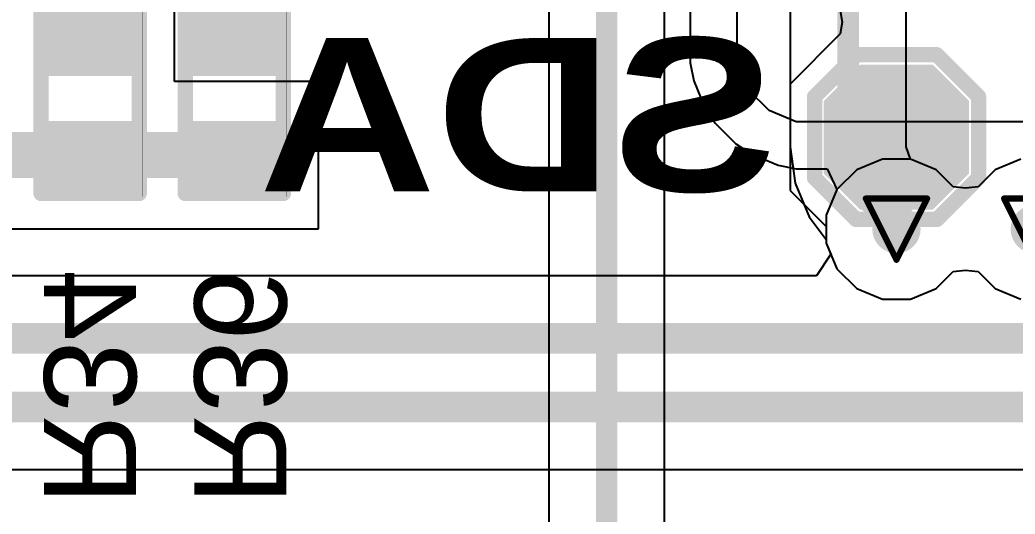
# Model space of a CAD drawing. Header units: inches. Extents: x -5 to 234, y -4 to 104.
# Drawn here: x 48.44 to 56.68, y 24.82 to 28.91 of the extents above; entities that cross this region are included whole.
import ezdxf

# ---------------------------------------------------------------- set-up
doc = ezdxf.new("R2010")
doc.units = ezdxf.units.IN
for name, color, linetype in [('Bottom Layer', 5, 'Continuous'), ('Bottom Overlay', 54, 'Continuous'), ('Bottom Paste', 16, 'Continuous'), ('Bottom Solder', 6, 'Continuous'), ('Drill Drawing', 1, 'Continuous'), ('GND', 16, 'Continuous'), ('POWER', 76, 'Continuous'), ('Top Layer', 1, 'Continuous'), ('Via Holes', 16, 'Continuous')]:
    doc.layers.add(name, color=color, linetype=linetype)
doc.styles.add('Arial', font='', dxfattribs={"height": 0.2})
doc.styles.add('Arial Black_Bold', font='', dxfattribs={"height": 0.2})
doc.styles.get('Arial').set_extended_font_data('Arial')
doc.styles.get('Arial Black_Bold').set_extended_font_data('Arial Black', bold=True)

# ---------------------------------------------------------------- blocks, each defined once
blk = doc.blocks.new('R___0402_B_31')
at = {"layer": 'Bottom Layer'}
for points in [[(-0.2413, 0.3175), (-0.2413, -0.3175), (-0.6985, -0.3175), (-0.6985, 0.3175)], [(0.6985, 0.3175), (0.6985, -0.3175), (0.2413, -0.3175), (0.2413, 0.3175)]]:
    blk.add_hatch(color=5, dxfattribs=at).paths.add_polyline_path(points)
at = {"layer": 'Bottom Paste'}
for points in [[(-0.2413, 0.3175), (-0.2413, -0.3175), (-0.6985, -0.3175), (-0.6985, 0.3175)], [(0.6985, 0.3175), (0.6985, -0.3175), (0.2413, -0.3175), (0.2413, 0.3175)]]:
    blk.add_hatch(color=16, dxfattribs=at).paths.add_polyline_path(points)
at = {"layer": 'Bottom Solder'}
for points in [[(-0.1863, 0.3725), (-0.1863, -0.3725), (-0.7535, -0.3725), (-0.7535, 0.3725)], [(0.7535, 0.3725), (0.7535, -0.3725), (0.1863, -0.3725), (0.1863, 0.3725)]]:
    blk.add_hatch(color=6, dxfattribs=at).paths.add_polyline_path(points)
at = {"layer": 'Bottom Overlay'}
for points in [[(-0.7874, -0.4064, 0.127, 0.127, 0), (-0.7874, 0.4064, 0.127, 0.127, 0)], [(0.7874, 0.4064, 0.127, 0.127, 0), (-0.7874, 0.4064, 0.127, 0.127, 0)], [(0.8128, 0.4318, 0.00323, 0.00323, 0), (-0.8128, 0.4318, 0.00323, 0.00323, 0)], [(0.7874, -0.4064, 0.127, 0.127, 0), (0.7874, 0.4064, 0.127, 0.127, 0)], [(0.7874, -0.4064, 0.127, 0.127, 0), (-0.7874, -0.4064, 0.127, 0.127, 0)]]:
    blk.add_lwpolyline(points, format="xyseb", dxfattribs=at)
for points in [[(-0.8191, 0.4064, 0.0635, 0.0635, 1), (-0.7556, 0.4064, 0.0635, 0.0635, 1)], [(-0.8191, 0.4064, 0.0635, 0.0635, 1), (-0.7556, 0.4064, 0.0635, 0.0635, 1)], [(-0.8136, 0.4318, 0.00161, 0.00161, 1), (-0.812, 0.4318, 0.00161, 0.00161, 1)], [(0.7556, 0.4064, 0.0635, 0.0635, 1), (0.8191, 0.4064, 0.0635, 0.0635, 1)], [(0.7556, 0.4064, 0.0635, 0.0635, 1), (0.8191, 0.4064, 0.0635, 0.0635, 1)], [(0.812, 0.4318, 0.00161, 0.00161, 1), (0.8136, 0.4318, 0.00161, 0.00161, 1)], [(-0.8191, -0.4064, 0.0635, 0.0635, 1), (-0.7556, -0.4064, 0.0635, 0.0635, 1)], [(-0.8191, -0.4064, 0.0635, 0.0635, 1), (-0.7556, -0.4064, 0.0635, 0.0635, 1)], [(0.7556, -0.4064, 0.0635, 0.0635, 1), (0.8191, -0.4064, 0.0635, 0.0635, 1)], [(0.7556, -0.4064, 0.0635, 0.0635, 1), (0.8191, -0.4064, 0.0635, 0.0635, 1)]]:
    blk.add_lwpolyline(points, format="xyseb", close=True, dxfattribs=at)
blk = doc.blocks.new('R___0402_B_33')
at = {"layer": 'Bottom Layer'}
for points in [[(-0.2413, 0.3175), (-0.2413, -0.3175), (-0.6985, -0.3175), (-0.6985, 0.3175)], [(0.6985, 0.3175), (0.6985, -0.3175), (0.2413, -0.3175), (0.2413, 0.3175)]]:
    blk.add_hatch(color=5, dxfattribs=at).paths.add_polyline_path(points)
at = {"layer": 'Bottom Paste'}
for points in [[(-0.2413, 0.3175), (-0.2413, -0.3175), (-0.6985, -0.3175), (-0.6985, 0.3175)], [(0.6985, 0.3175), (0.6985, -0.3175), (0.2413, -0.3175), (0.2413, 0.3175)]]:
    blk.add_hatch(color=16, dxfattribs=at).paths.add_polyline_path(points)
at = {"layer": 'Bottom Solder'}
for points in [[(-0.1863, 0.3725), (-0.1863, -0.3725), (-0.7535, -0.3725), (-0.7535, 0.3725)], [(0.7535, 0.3725), (0.7535, -0.3725), (0.1863, -0.3725), (0.1863, 0.3725)]]:
    blk.add_hatch(color=6, dxfattribs=at).paths.add_polyline_path(points)
at = {"layer": 'Bottom Overlay'}
for points in [[(-0.7874, -0.4064, 0.127, 0.127, 0), (-0.7874, 0.4064, 0.127, 0.127, 0)], [(0.7874, 0.4064, 0.127, 0.127, 0), (-0.7874, 0.4064, 0.127, 0.127, 0)], [(0.8128, 0.4318, 0.00323, 0.00323, 0), (-0.8128, 0.4318, 0.00323, 0.00323, 0)], [(0.7874, -0.4064, 0.127, 0.127, 0), (0.7874, 0.4064, 0.127, 0.127, 0)], [(0.7874, -0.4064, 0.127, 0.127, 0), (-0.7874, -0.4064, 0.127, 0.127, 0)]]:
    blk.add_lwpolyline(points, format="xyseb", dxfattribs=at)
for points in [[(-0.8191, 0.4064, 0.0635, 0.0635, 1), (-0.7556, 0.4064, 0.0635, 0.0635, 1)], [(-0.8191, 0.4064, 0.0635, 0.0635, 1), (-0.7556, 0.4064, 0.0635, 0.0635, 1)], [(-0.8136, 0.4318, 0.00161, 0.00161, 1), (-0.812, 0.4318, 0.00161, 0.00161, 1)], [(0.7556, 0.4064, 0.0635, 0.0635, 1), (0.8191, 0.4064, 0.0635, 0.0635, 1)], [(0.7556, 0.4064, 0.0635, 0.0635, 1), (0.8191, 0.4064, 0.0635, 0.0635, 1)], [(0.812, 0.4318, 0.00161, 0.00161, 1), (0.8136, 0.4318, 0.00161, 0.00161, 1)], [(-0.8191, -0.4064, 0.0635, 0.0635, 1), (-0.7556, -0.4064, 0.0635, 0.0635, 1)], [(-0.8191, -0.4064, 0.0635, 0.0635, 1), (-0.7556, -0.4064, 0.0635, 0.0635, 1)], [(0.7556, -0.4064, 0.0635, 0.0635, 1), (0.8191, -0.4064, 0.0635, 0.0635, 1)], [(0.7556, -0.4064, 0.0635, 0.0635, 1), (0.8191, -0.4064, 0.0635, 0.0635, 1)]]:
    blk.add_lwpolyline(points, format="xyseb", close=True, dxfattribs=at)
blk = doc.blocks.new('T____________0_5___B_71')
at = {"layer": 'Bottom Layer'}
blk.add_hatch(color=5, dxfattribs=at).paths.add_polyline_path([(0.25, 0.5), (-0.25, 0.5), (-0.5, 0.25), (-0.5, -0.25), (-0.25, -0.5), (0.25, -0.5), (0.5, -0.25), (0.5, 0.25)])
at = {"layer": 'Bottom Paste'}
blk.add_hatch(color=16, dxfattribs=at).paths.add_polyline_path([(0.25, 0.5), (-0.25, 0.5), (-0.5, 0.25), (-0.5, -0.25), (-0.25, -0.5), (0.25, -0.5), (0.5, -0.25), (0.5, 0.25)])
at = {"layer": 'Bottom Solder'}
blk.add_hatch(color=6, dxfattribs=at).paths.add_polyline_path([(0.3008, 0.6016), (-0.3008, 0.6016), (-0.6016, 0.3008), (-0.6016, -0.3008), (-0.3008, -0.6016), (0.3008, -0.6016), (0.6016, -0.3008), (0.6016, 0.3008)])
at = {"layer": 'Bottom Overlay'}
for points in [[(-0.3374, 0.6786, 0.127, 0.127, 0), (-0.6819, 0.3341, 0.127, 0.127, 0)], [(-0.3374, 0.6786, 0.127, 0.127, 0), (0.3349, 0.6786, 0.127, 0.127, 0)], [(0.3349, 0.6786, 0.127, 0.127, 0), (0.6836, 0.3298, 0.127, 0.127, 0)], [(-0.6819, 0.3341, 0.127, 0.127, 0), (-0.6819, -0.3332, 0.127, 0.127, 0)], [(0.6836, 0.3298, 0.127, 0.127, 0), (0.6836, -0.3324, 0.127, 0.127, 0)], [(-0.6819, -0.3332, 0.127, 0.127, 0), (-0.3355, -0.6795, 0.127, 0.127, 0)], [(0.6836, -0.3324, 0.127, 0.127, 0), (0.3365, -0.6795, 0.127, 0.127, 0)], [(-0.3355, -0.6795, 0.127, 0.127, 0), (0.3365, -0.6795, 0.127, 0.127, 0)]]:
    blk.add_lwpolyline(points, format="xyseb", dxfattribs=at)
for points in [[(-0.3691, 0.6786, 0.0635, 0.0635, 1), (-0.3056, 0.6786, 0.0635, 0.0635, 1)], [(-0.3691, 0.6786, 0.0635, 0.0635, 1), (-0.3056, 0.6786, 0.0635, 0.0635, 1)], [(0.3031, 0.6786, 0.0635, 0.0635, 1), (0.3666, 0.6786, 0.0635, 0.0635, 1)], [(0.3031, 0.6786, 0.0635, 0.0635, 1), (0.3666, 0.6786, 0.0635, 0.0635, 1)], [(-0.7136, 0.3341, 0.0635, 0.0635, 1), (-0.6501, 0.3341, 0.0635, 0.0635, 1)], [(-0.7136, 0.3341, 0.0635, 0.0635, 1), (-0.6501, 0.3341, 0.0635, 0.0635, 1)], [(0.6519, 0.3298, 0.0635, 0.0635, 1), (0.7154, 0.3298, 0.0635, 0.0635, 1)], [(0.6519, 0.3298, 0.0635, 0.0635, 1), (0.7154, 0.3298, 0.0635, 0.0635, 1)], [(-0.7136, -0.3332, 0.0635, 0.0635, 1), (-0.6501, -0.3332, 0.0635, 0.0635, 1)], [(-0.7136, -0.3332, 0.0635, 0.0635, 1), (-0.6501, -0.3332, 0.0635, 0.0635, 1)], [(0.6519, -0.3324, 0.0635, 0.0635, 1), (0.7154, -0.3324, 0.0635, 0.0635, 1)], [(0.6519, -0.3324, 0.0635, 0.0635, 1), (0.7154, -0.3324, 0.0635, 0.0635, 1)], [(-0.3673, -0.6795, 0.0635, 0.0635, 1), (-0.3038, -0.6795, 0.0635, 0.0635, 1)], [(-0.3673, -0.6795, 0.0635, 0.0635, 1), (-0.3038, -0.6795, 0.0635, 0.0635, 1)], [(0.3047, -0.6795, 0.0635, 0.0635, 1), (0.3682, -0.6795, 0.0635, 0.0635, 1)], [(0.3047, -0.6795, 0.0635, 0.0635, 1), (0.3682, -0.6795, 0.0635, 0.0635, 1)]]:
    blk.add_lwpolyline(points, format="xyseb", close=True, dxfattribs=at)

msp = doc.modelspace()

# ---------------------------------------------------------------- hatches: boundary and pattern name
at = {"layer": 'Bottom Layer'}
h = msp.add_hatch(color=5, dxfattribs=at)
edge = h.paths.add_edge_path()
edge.add_arc((55.6999, 27.178), 0.2, 0, 360)
h = msp.add_hatch(color=5, dxfattribs=at)
edge = h.paths.add_edge_path()
edge.add_arc((56.8452, 27.178), 0.2, 0, 360)
at = {"layer": 'GND'}
h = msp.add_hatch(color=16, dxfattribs=at)
edge = h.paths.add_edge_path()
edge.add_arc((55.6999, 27.178), 0.2, 0, 360)
h = msp.add_hatch(color=16, dxfattribs=at)
edge = h.paths.add_edge_path()
edge.add_arc((56.8452, 27.178), 0.2, 0, 360)
at = {"layer": 'POWER'}
h = msp.add_hatch(color=76, dxfattribs=at)
edge = h.paths.add_edge_path()
edge.add_arc((55.6999, 27.178), 0.2, 0, 360)
h = msp.add_hatch(color=76, dxfattribs=at)
edge = h.paths.add_edge_path()
edge.add_arc((56.8452, 27.178), 0.2, 0, 360)
at = {"layer": 'Top Layer'}
h = msp.add_hatch(color=1, dxfattribs=at)
edge = h.paths.add_edge_path()
edge.add_arc((55.6999, 27.178), 0.2, 0, 360)
h = msp.add_hatch(color=1, dxfattribs=at)
edge = h.paths.add_edge_path()
edge.add_arc((56.8452, 27.178), 0.2, 0, 360)
at = {"layer": 'Via Holes'}
h = msp.add_hatch(color=7, dxfattribs=at)
edge = h.paths.add_edge_path()
edge.add_arc((55.6999, 27.178), 0.1, 0, 360)

# ---------------------------------------------------------------- linework, layer by layer
at = {"layer": 'Bottom Layer'}
for p, q in [((49.7204, 28.401), (49.7204, 29.3408)), ((55.2348, 28.9886), (55.2489, 28.8925)), ((55.2489, 28.8925), (55.2348, 28.7964)), ((55.2348, 28.7964), (54.8189, 28.3805)), ((50.9143, 28.401), (49.7204, 28.401)), ((50.9143, 27.1818), (50.9143, 28.401)), ((54.8189, 28.3805), (54.8189, 27.4995)), ((54.8189, 27.4995), (55.1189, 27.1995)), ((48.3234, 27.1818), (50.9143, 27.1818)), ((55.1189, 27.1995), (55.1189, 27.0624)), ((55.1189, 27.0624), (55.1572, 26.97)), ((55.1572, 26.97), (55.0384, 26.7922)), ((55.0384, 26.7922), (42.7889, 26.7922)), ((42.0855, 25.1868), (57.4336, 25.1868))]:
    msp.add_line(p, q, dxfattribs=at)
for points in [[(49.0219, 28.8026, 0.508, 0.508, 0), (49.0219, 29.512, 0.508, 0.508, 0)], [(50.2158, 28.8026, 0.508, 0.508, 0), (50.2158, 29.512, 0.508, 0.508, 0)], [(55.6999, 27.178, 0.254, 0.254, 0), (55.6999, 27.94, 0.254, 0.254, 0)], [(47.4856, 27.7914, 0.381, 0.381, 0), (49.0219, 27.7914, 0.381, 0.381, 0)], [(49.0219, 27.7914, 0.381, 0.381, 0), (50.2158, 27.7914, 0.381, 0.381, 0)], [(42.5211, 26.2743, 0.254, 0.254, 0), (57.0911, 26.2743, 0.254, 0.254, 0)], [(41.8178, 25.7048, 0.254, 0.254, 0), (57.4336, 25.7048, 0.254, 0.254, 0)]]:
    msp.add_lwpolyline(points, format="xyseb", dxfattribs=at)
for points in [[(48.8949, 28.8026, 0.254, 0.254, 1), (49.1489, 28.8026, 0.254, 0.254, 1)], [(50.0888, 28.8026, 0.254, 0.254, 1), (50.3428, 28.8026, 0.254, 0.254, 1)], [(55.6364, 27.94, 0.127, 0.127, 1), (55.7634, 27.94, 0.127, 0.127, 1)], [(48.9267, 27.7914, 0.1905, 0.1905, 1), (49.1172, 27.7914, 0.1905, 0.1905, 1)], [(48.9267, 27.7914, 0.1905, 0.1905, 1), (49.1172, 27.7914, 0.1905, 0.1905, 1)], [(50.1205, 27.7914, 0.1905, 0.1905, 1), (50.311, 27.7914, 0.1905, 0.1905, 1)], [(55.6364, 27.178, 0.127, 0.127, 1), (55.7634, 27.178, 0.127, 0.127, 1)]]:
    msp.add_lwpolyline(points, format="xyseb", close=True, dxfattribs=at)
at = {"layer": 'Drill Drawing'}
for points in [[(55.4459, 27.432, 0.0508, 0.0508, 0), (55.9539, 27.432, 0.0508, 0.0508, 0)], [(55.4459, 27.432, 0.0508, 0.0508, 0), (55.6999, 26.924, 0.0508, 0.0508, 0)], [(55.6999, 26.924, 0.0508, 0.0508, 0), (55.9539, 27.432, 0.0508, 0.0508, 0)], [(56.5912, 27.432, 0.0508, 0.0508, 0), (57.0992, 27.432, 0.0508, 0.0508, 0)], [(56.5912, 27.432, 0.0508, 0.0508, 0), (56.8452, 26.924, 0.0508, 0.0508, 0)]]:
    msp.add_lwpolyline(points, format="xyseb", dxfattribs=at)
for points in [[(55.4332, 27.432, 0.0254, 0.0254, 1), (55.4586, 27.432, 0.0254, 0.0254, 1)], [(55.4332, 27.432, 0.0254, 0.0254, 1), (55.4586, 27.432, 0.0254, 0.0254, 1)], [(55.9412, 27.432, 0.0254, 0.0254, 1), (55.9666, 27.432, 0.0254, 0.0254, 1)], [(55.9412, 27.432, 0.0254, 0.0254, 1), (55.9666, 27.432, 0.0254, 0.0254, 1)], [(56.5785, 27.432, 0.0254, 0.0254, 1), (56.6039, 27.432, 0.0254, 0.0254, 1)], [(56.5785, 27.432, 0.0254, 0.0254, 1), (56.6039, 27.432, 0.0254, 0.0254, 1)], [(55.6872, 26.924, 0.0254, 0.0254, 1), (55.7126, 26.924, 0.0254, 0.0254, 1)], [(55.6872, 26.924, 0.0254, 0.0254, 1), (55.7126, 26.924, 0.0254, 0.0254, 1)]]:
    msp.add_lwpolyline(points, format="xyseb", close=True, dxfattribs=at)
at = {"layer": 'GND'}
for p, q in [((55.5843, 27.759), (55.3708, 27.6705)), ((55.8155, 27.759), (55.5843, 27.759)), ((56.029, 27.6705), (55.8155, 27.759)), ((56.7296, 27.759), (56.5161, 27.6705)), ((55.3708, 27.6705), (55.2074, 27.5071)), ((56.1696, 27.5299), (56.029, 27.6705)), ((56.5161, 27.6705), (56.3755, 27.5299)), ((56.2726, 27.5171), (56.1696, 27.5299)), ((56.3755, 27.5299), (56.2726, 27.5171)), ((55.2074, 27.5071), (55.1189, 27.2936)), ((55.1189, 27.2936), (55.1189, 27.0624)), ((55.1189, 27.0624), (55.2074, 26.8489)), ((55.2074, 26.8489), (55.3708, 26.6855)), ((56.029, 26.6855), (56.1696, 26.8261)), ((56.1696, 26.8261), (56.2726, 26.8389)), ((56.2726, 26.8389), (56.3755, 26.8261)), ((56.3755, 26.8261), (56.5161, 26.6855)), ((55.3708, 26.6855), (55.5843, 26.597)), ((55.8155, 26.597), (56.029, 26.6855)), ((56.5161, 26.6855), (56.7296, 26.597)), ((55.5843, 26.597), (55.8155, 26.597))]:
    msp.add_line(p, q, dxfattribs=at)
at = {"layer": 'POWER'}
for p, q in [((53.9915, 29.2058), (53.9915, 28.6781)), ((54.3799, 28.6781), (54.3799, 29.2058)), ((53.9915, 28.6781), (53.9915, 28.5565)), ((54.3799, 28.5565), (54.3799, 28.6781)), ((54.3799, 28.6781), (54.3799, 28.6781)), ((53.9915, 28.5565), (54.021, 28.4079)), ((54.4729, 28.3319), (54.3799, 28.5565)), ((54.021, 28.4079), (54.114, 28.1833)), ((54.6448, 28.16), (54.4729, 28.3319)), ((54.114, 28.1833), (54.1983, 28.0572)), ((54.8694, 28.067), (54.6448, 28.16)), ((54.1983, 28.0572), (54.3702, 27.8853)), ((54.991, 28.067), (54.8694, 28.067)), ((63.2079, 28.067), (54.991, 28.067)), ((54.3702, 27.8853), (54.4962, 27.8011)), ((54.4962, 27.8011), (54.7208, 27.7081)), ((54.7208, 27.7081), (54.8695, 27.6785)), ((54.8695, 27.6785), (54.991, 27.6785)), ((54.991, 27.6785), (55.1273, 27.6785)), ((55.1273, 27.6785), (55.2074, 27.5071)), ((55.2074, 27.5071), (55.1189, 27.2936)), ((55.1189, 27.2936), (55.1189, 27.0624)), ((55.1189, 27.0624), (55.2074, 26.8489)), ((55.2074, 26.8489), (55.3708, 26.6855)), ((56.029, 26.6855), (56.1696, 26.8261)), ((56.1696, 26.8261), (56.2726, 26.8389)), ((56.2726, 26.8389), (56.3755, 26.8261)), ((56.3755, 26.8261), (56.5161, 26.6855)), ((55.3708, 26.6855), (55.5843, 26.597)), ((55.8155, 26.597), (56.029, 26.6855)), ((56.5161, 26.6855), (56.7296, 26.597)), ((55.5843, 26.597), (55.8155, 26.597))]:
    msp.add_line(p, q, dxfattribs=at)
at = {"layer": 'Top Layer'}
for p, q in [((52.8208, 31.2289), (52.8208, 21.1139)), ((55.779, 27.8608), (55.779, 30.3033)), ((53.779, 21.1026), (53.779, 30.2266)), ((54.8208, 29.7098), (54.8208, 27.8608)), ((54.8208, 27.8608), (54.8201, 27.8608)), ((54.8201, 27.8608), (54.8597, 27.5599)), ((55.8155, 27.759), (55.779, 27.8608)), ((56.029, 27.6705), (55.8155, 27.759)), ((56.7296, 27.759), (56.5161, 27.6705)), ((56.1696, 27.5299), (56.029, 27.6705)), ((56.5161, 27.6705), (56.3755, 27.5299)), ((54.8597, 27.5599), (54.9758, 27.2795)), ((56.2726, 27.5171), (56.1696, 27.5299)), ((56.3755, 27.5299), (56.2726, 27.5171)), ((54.9758, 27.2795), (55.1189, 27.093)), ((55.1189, 27.093), (55.1189, 27.0624)), ((55.1189, 27.0624), (55.2074, 26.8489)), ((55.2074, 26.8489), (55.3708, 26.6855)), ((56.029, 26.6855), (56.1696, 26.8261)), ((56.1696, 26.8261), (56.2726, 26.8389)), ((56.2726, 26.8389), (56.3755, 26.8261)), ((56.3755, 26.8261), (56.5161, 26.6855)), ((55.3708, 26.6855), (55.5843, 26.597)), ((55.8155, 26.597), (56.029, 26.6855)), ((56.5161, 26.6855), (56.7296, 26.597)), ((55.5843, 26.597), (55.8155, 26.597))]:
    msp.add_line(p, q, dxfattribs=at)
for points in [[(53.2999, 21.1026, 0.1778, 0.1778, 0), (53.2999, 31.9199, 0.1778, 0.1778, 0)], [(55.2999, 27.8608, 0.1778, 0.1778, 0), (55.2999, 31.9199, 0.1778, 0.1778, 0)], [(55.4999, 27.378, 0.1778, 0.1778, -0.198912), (55.2999, 27.8608, 0.1778, 0.1778, 0)], [(55.4999, 27.378, 0.1778, 0.1778, 0), (55.6999, 27.178, 0.1778, 0.1778, 0)]]:
    msp.add_lwpolyline(points, format="xyseb", dxfattribs=at)
for points in [[(55.2555, 27.8608, 0.0889, 0.0889, 1), (55.3444, 27.8608, 0.0889, 0.0889, 1)], [(55.2555, 27.8608, 0.0889, 0.0889, 1), (55.3444, 27.8608, 0.0889, 0.0889, 1)], [(55.4555, 27.378, 0.0889, 0.0889, 1), (55.5444, 27.378, 0.0889, 0.0889, 1)], [(55.4555, 27.378, 0.0889, 0.0889, 1), (55.5444, 27.378, 0.0889, 0.0889, 1)], [(55.6555, 27.178, 0.0889, 0.0889, 1), (55.7444, 27.178, 0.0889, 0.0889, 1)]]:
    msp.add_lwpolyline(points, format="xyseb", close=True, dxfattribs=at)

# ---------------------------------------------------------------- block references
for name, p, rotation in [('R___0402_B_33', (49.0219, 28.2613), 270), ('R___0402_B_31', (50.2158, 28.2613), 270), ('T____________0_5___B_71', (55.6999, 27.94), 90)]:
    msp.add_blockref(name, p, dxfattribs=dict(rotation=rotation))

# ---------------------------------------------------------------- texts
at = {"layer": 'Bottom Overlay', "style": 'Arial Black_Bold', "text_generation_flag": 2}
msp.add_text('SDA', height=1.27, dxfattribs=at).set_placement((54.7032, 27.4915))
at = {"layer": 'Bottom Overlay', "style": 'Arial', "text_generation_flag": 2}
for s, p in [('R34', (48.641, 24.8923)), ('R36', (49.8857, 24.8923))]:
    msp.add_text(s, height=0.762, rotation=270, dxfattribs=at).set_placement(p)

doc.saveas('drawing.dxf')
